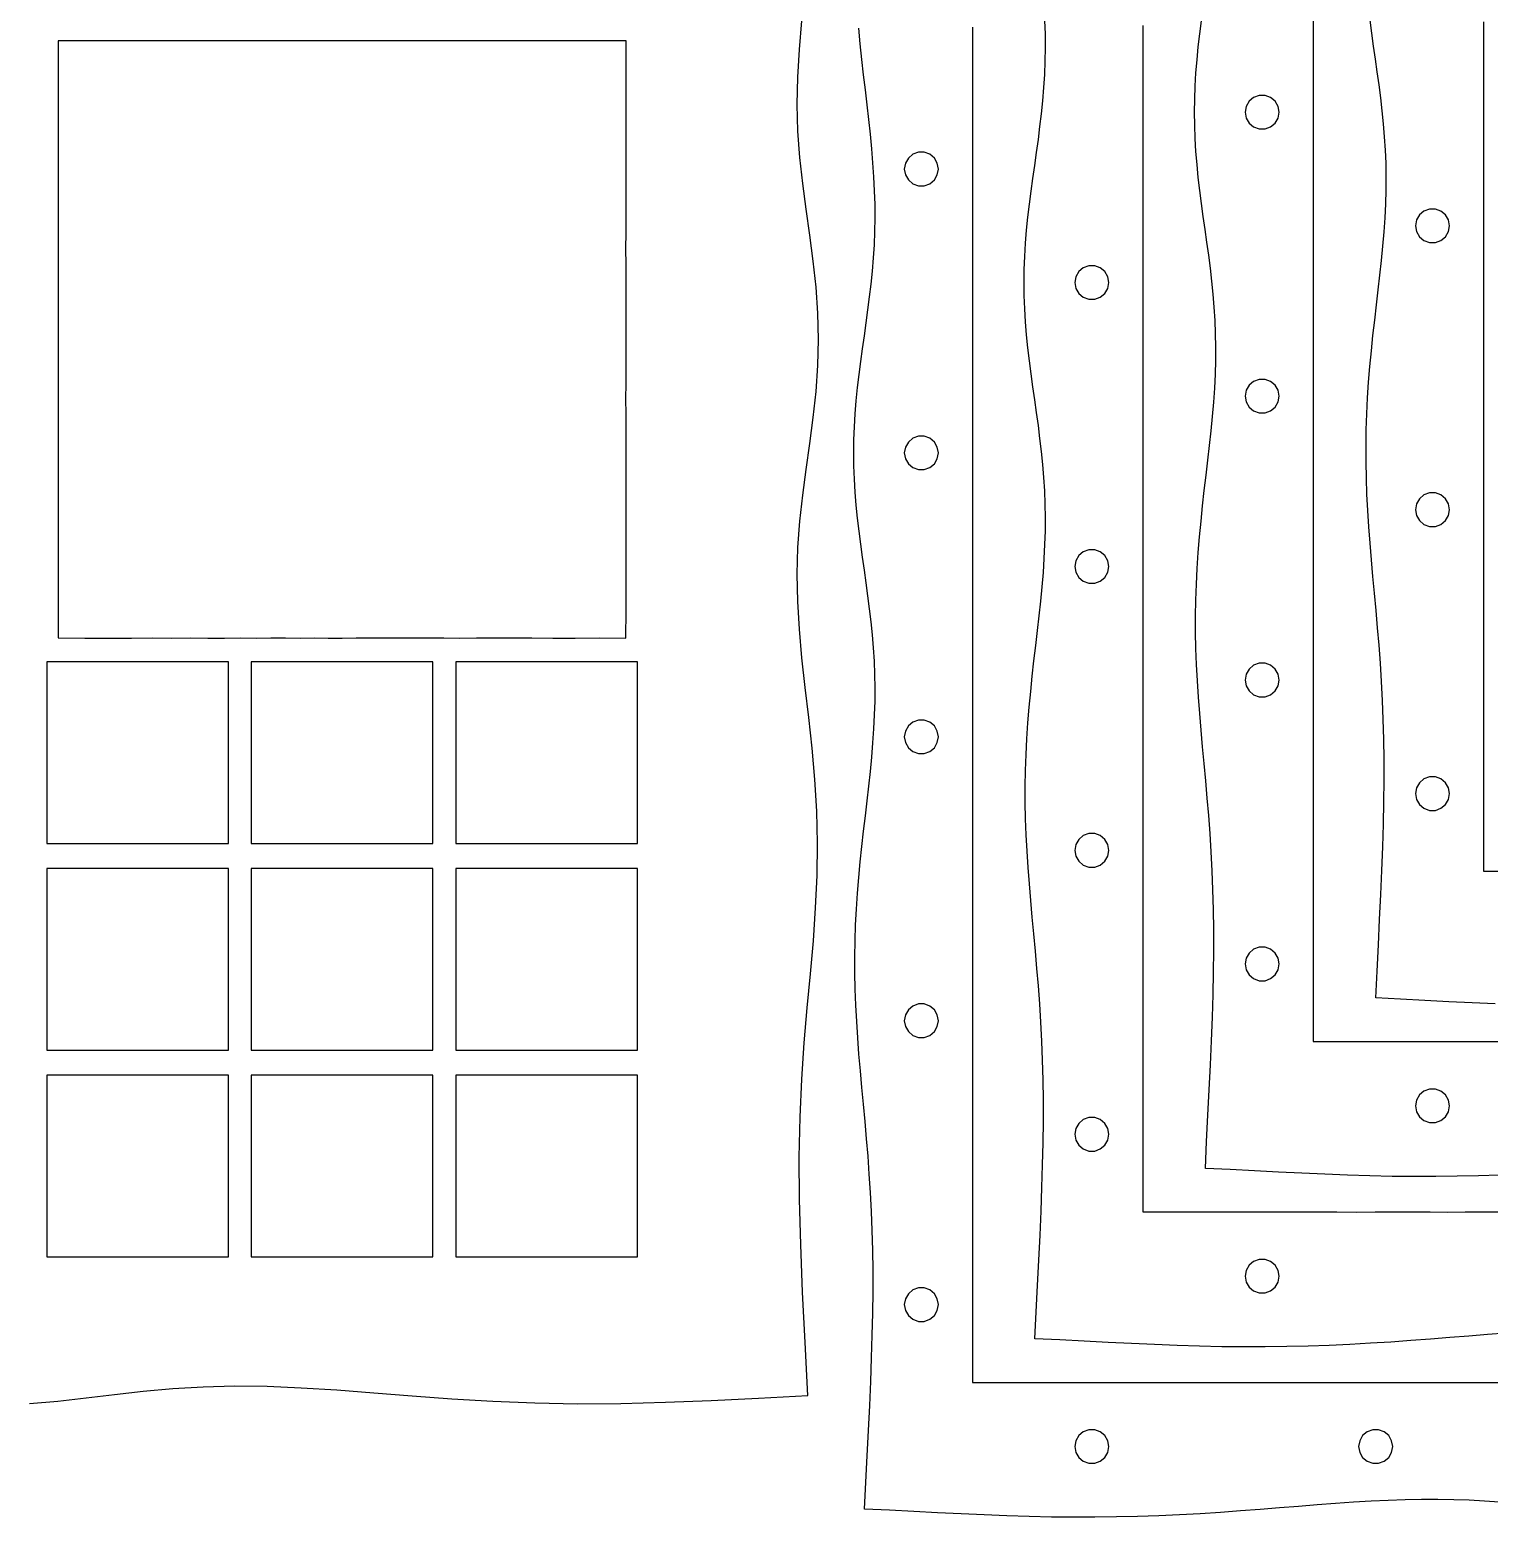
# Model space of a CAD drawing. Header units: metres. Extents: x 28 to 1492, y 12 to 1398.
# Drawn here: x 273 to 530, y 12.6 to 274.5 of the extents above; entities that cross this region are included whole.
import ezdxf

# ---------------------------------------------------------------- set-up
doc = ezdxf.new("R2010")
doc.units = ezdxf.units.M

msp = doc.modelspace()

# ---------------------------------------------------------------- linework, layer by layer
for points in [[(411.9, 220), (411.78, 224.6), (411.46, 229.2), (410.97, 233.79), (410.36, 238.35), (409.72, 242.9), (409.11, 247.46), (408.61, 252.03), (408.27, 256.66), (408.14, 261.36), (408.23, 266.15), (408.52, 271.07), (408.98, 276.12)], [(532.93, 44.97), (529.7, 44.73), (526.41, 44.47), (523.05, 44.2), (519.64, 43.93), (516.17, 43.66), (512.65, 43.41), (509.08, 43.18), (505.46, 42.98), (501.8, 42.82), (498.09, 42.69), (494.35, 42.6), (490.57, 42.55), (486.75, 42.55), (482.89, 42.59), (478.99, 42.68), (475.05, 42.8), (471.05, 42.95), (466.99, 43.13), (462.87, 43.33), (458.67, 43.55), (454.39, 43.78), (450.01, 44), (450.24, 48.74), (450.47, 53.35), (450.69, 57.84), (450.9, 62.22), (451.08, 66.47), (451.24, 70.6), (451.36, 74.62), (451.45, 78.52), (451.49, 82.3), (451.49, 85.98), (451.44, 89.56), (451.35, 93.04), (451.22, 96.42), (451.05, 99.73), (450.84, 102.96), (450.61, 106.12), (450.35, 109.22), (450.08, 112.27), (449.81, 115.28), (449.53, 118.24), (449.27, 121.18), (449.02, 124.09), (448.8, 126.98), (448.61, 129.86), (448.46, 132.72), (448.36, 135.57), (448.3, 138.41), (448.3, 141.24), (448.34, 144.06), (448.43, 146.88), (448.58, 149.67), (448.76, 152.46), (448.99, 155.22), (449.25, 157.97), (449.53, 160.69), (449.83, 163.39), (450.14, 166.06), (450.44, 168.7), (450.74, 171.31), (451.02, 173.88), (451.26, 176.42), (451.48, 178.93), (451.65, 181.4), (451.77, 183.85), (451.84, 186.26), (451.86, 188.64), (451.82, 191), (451.73, 193.34), (451.58, 195.66), (451.39, 197.97), (451.16, 200.26), (450.89, 202.54), (450.6, 204.82), (450.28, 207.1), (449.96, 209.37), (449.64, 211.65), (449.32, 213.93), (449.03, 216.21), (448.77, 218.5), (448.54, 220.8), (448.35, 223.09), (448.22, 225.4), (448.13, 227.7), (448.1, 230), (448.13, 232.3), (448.22, 234.6), (448.35, 236.91), (448.54, 239.2), (448.77, 241.5), (449.03, 243.79), (449.32, 246.07), (449.64, 248.35), (449.96, 250.63), (450.28, 252.9), (450.6, 255.18), (450.89, 257.46), (451.16, 259.74), (451.39, 262.03), (451.58, 264.34), (451.73, 266.66), (451.82, 269), (451.86, 271.36), (451.84, 273.74), (451.77, 276.15)], [(469, 275.3), (469.01, 273.14), (469, 271), (469, 268.87), (469.01, 266.76), (469.01, 264.65), (469, 262.56), (469, 260.47), (469, 258.4), (469, 256.33), (469, 254.28), (469, 252.23), (469, 250.19), (469, 248.15), (469, 246.12), (469, 244.09), (469, 242.07), (469, 240.05), (469, 238.04), (469, 236.02), (469, 234.01), (469, 232), (469, 230), (469, 228), (469, 225.99), (469, 223.98), (469, 221.96), (469, 219.95), (469, 217.93), (469, 215.91), (469, 213.88), (469, 211.85), (469, 209.81), (469, 207.77), (469, 205.72), (469, 203.67), (469, 201.6), (469.01, 199.53), (469, 197.44), (469, 195.35), (469, 193.24), (469.01, 191.13), (469, 189), (469, 186.86), (469, 184.7), (469, 182.53), (469, 180.35), (469, 178.15), (469, 175.93), (469, 173.69), (469, 171.43), (469, 169.16), (469, 166.86), (469, 164.54), (469, 162.2), (469, 159.83), (469, 157.44), (469, 155.02), (469, 152.58), (469, 150.11), (469, 147.61), (469, 145.07), (469, 142.51), (469, 139.91), (469, 137.27), (469, 134.6), (469, 131.89), (469, 129.14), (469, 126.34), (469, 123.51), (469, 120.62), (469, 117.69), (469, 114.71), (469, 111.68), (469, 108.6), (469, 105.45), (469, 102.25), (469, 98.99), (469, 95.66), (469, 92.26), (469, 88.8), (469, 85.26), (469, 81.64), (469.01, 77.94), (469, 74.15), (469, 70.27), (469.01, 66.31), (473.15, 66.31), (477.2, 66.31), (481.15, 66.31), (485.02, 66.31), (488.8, 66.31), (492.5, 66.31), (496.12, 66.31), (499.67, 66.31), (503.15, 66.31), (506.56, 66.3), (509.9, 66.31), (513.18, 66.31), (516.41, 66.31), (519.57, 66.31), (522.69, 66.3), (525.75, 66.31), (528.76, 66.31), (531.72, 66.31)], [(531.8, 72.82), (528.09, 72.69), (524.35, 72.6), (520.57, 72.55), (516.75, 72.55), (512.89, 72.59), (508.99, 72.68), (505.05, 72.8), (501.05, 72.95), (496.99, 73.13), (492.87, 73.33), (488.67, 73.55), (484.39, 73.78), (480.01, 74), (480.24, 78.74), (480.47, 83.35), (480.69, 87.84), (480.9, 92.22), (481.08, 96.47), (481.24, 100.6), (481.36, 104.62), (481.45, 108.52), (481.49, 112.3), (481.49, 115.98), (481.44, 119.56), (481.35, 123.04), (481.22, 126.42), (481.05, 129.73), (480.84, 132.96), (480.61, 136.12), (480.35, 139.22), (480.08, 142.27), (479.81, 145.28), (479.53, 148.24), (479.27, 151.18), (479.02, 154.09), (478.8, 156.98), (478.61, 159.86), (478.46, 162.72), (478.36, 165.57), (478.3, 168.41), (478.3, 171.24), (478.34, 174.06), (478.43, 176.88), (478.58, 179.67), (478.76, 182.46), (478.99, 185.22), (479.25, 187.97), (479.53, 190.69), (479.83, 193.39), (480.14, 196.06), (480.44, 198.7), (480.74, 201.31), (481.02, 203.88), (481.26, 206.42), (481.48, 208.93), (481.65, 211.4), (481.77, 213.85), (481.84, 216.26), (481.86, 218.64), (481.82, 221), (481.73, 223.34), (481.58, 225.66), (481.39, 227.97), (481.16, 230.26), (480.89, 232.54), (480.6, 234.82), (480.28, 237.1), (479.96, 239.37), (479.64, 241.65), (479.32, 243.93), (479.03, 246.21), (478.77, 248.5), (478.54, 250.8), (478.35, 253.09), (478.22, 255.4), (478.13, 257.7), (478.1, 260), (478.13, 262.3), (478.22, 264.6), (478.35, 266.91), (478.54, 269.2), (478.77, 271.5), (479.03, 273.79), (479.32, 276.07)], [(499, 276.12), (499, 274.09), (499, 272.07), (499, 270.05), (499, 268.04), (499, 266.02), (499, 264.01), (499, 262), (499, 260), (499, 258), (499, 255.99), (499, 253.98), (499, 251.96), (499, 249.95), (499, 247.93), (499, 245.91), (499, 243.88), (499, 241.85), (499, 239.81), (499, 237.77), (499, 235.72), (499, 233.67), (499, 231.6), (499.01, 229.53), (499, 227.44), (499, 225.35), (499, 223.24), (499.01, 221.13), (499, 219), (499, 216.86), (499, 214.7), (499, 212.53), (499, 210.35), (499, 208.15), (499, 205.93), (499, 203.69), (499, 201.43), (499, 199.16), (499, 196.86), (499, 194.54), (499, 192.2), (499, 189.83), (499, 187.44), (499, 185.02), (499, 182.58), (499, 180.11), (499, 177.61), (499, 175.07), (499, 172.51), (499, 169.91), (499, 167.27), (499, 164.6), (499, 161.89), (499, 159.14), (499, 156.34), (499, 153.51), (499, 150.62), (499, 147.69), (499, 144.71), (499, 141.68), (499, 138.6), (499, 135.45), (499, 132.25), (499, 128.99), (499, 125.66), (499, 122.26), (499, 118.8), (499, 115.26), (499, 111.64), (499.01, 107.94), (499, 104.15), (499, 100.27), (499.01, 96.31), (503.15, 96.31), (507.2, 96.31), (511.15, 96.31), (515.02, 96.31), (518.8, 96.31), (522.5, 96.31), (526.12, 96.31), (529.67, 96.31), (533.15, 96.31)], [(531.05, 102.95), (526.99, 103.13), (522.87, 103.33), (518.67, 103.55), (514.39, 103.78), (510.01, 104), (510.24, 108.74), (510.47, 113.35), (510.69, 117.84), (510.9, 122.22), (511.08, 126.47), (511.24, 130.6), (511.36, 134.62), (511.45, 138.52), (511.49, 142.3), (511.49, 145.98), (511.44, 149.56), (511.35, 153.04), (511.22, 156.42), (511.05, 159.73), (510.84, 162.96), (510.61, 166.12), (510.35, 169.22), (510.08, 172.27), (509.81, 175.28), (509.53, 178.24), (509.27, 181.18), (509.02, 184.09), (508.8, 186.98), (508.61, 189.86), (508.46, 192.72), (508.36, 195.57), (508.3, 198.41), (508.3, 201.24), (508.34, 204.06), (508.43, 206.88), (508.58, 209.67), (508.76, 212.46), (508.99, 215.22), (509.25, 217.97), (509.53, 220.69), (509.83, 223.39), (510.14, 226.06), (510.44, 228.7), (510.74, 231.31), (511.02, 233.88), (511.26, 236.42), (511.48, 238.93), (511.65, 241.4), (511.77, 243.85), (511.84, 246.26), (511.86, 248.64), (511.82, 251), (511.73, 253.34), (511.58, 255.66), (511.39, 257.97), (511.16, 260.26), (510.89, 262.54), (510.6, 264.82), (510.28, 267.1), (509.96, 269.37), (509.64, 271.65), (509.32, 273.93), (509.03, 276.21)], [(529, 275.91), (529, 273.88), (529, 271.85), (529, 269.81), (529, 267.77), (529, 265.72), (529, 263.67), (529, 261.6), (529.01, 259.53), (529, 257.44), (529, 255.35), (529, 253.24), (529.01, 251.13), (529, 249), (529, 246.86), (529, 244.7), (529, 242.53), (529, 240.35), (529, 238.15), (529, 235.93), (529, 233.69), (529, 231.43), (529, 229.16), (529, 226.86), (529, 224.54), (529, 222.2), (529, 219.83), (529, 217.44), (529, 215.02), (529, 212.58), (529, 210.11), (529, 207.61), (529, 205.07), (529, 202.51), (529, 199.91), (529, 197.27), (529, 194.6), (529, 191.89), (529, 189.14), (529, 186.34), (529, 183.51), (529, 180.62), (529, 177.69), (529, 174.71), (529, 171.68), (529, 168.6), (529, 165.45), (529, 162.25), (529, 158.99), (529, 155.66), (529, 152.26), (529, 148.8), (529, 145.26), (529, 141.64), (529.01, 137.94), (529, 134.15), (529, 130.27), (529.01, 126.31), (533.15, 126.31)], [(378, 220), (378, 222.58), (378, 225.18), (378, 227.8), (378, 230.46), (378, 233.17), (377.99, 235.95), (378, 238.82), (378, 241.78), (378, 244.87), (378, 248.11), (378, 251.52), (378, 255.14), (378, 259.01), (378, 263.16), (378, 267.67), (378, 272.6), (373.31, 272.59), (369.03, 272.59), (365.08, 272.59), (361.4, 272.6), (357.96, 272.59), (354.72, 272.59), (351.64, 272.6), (348.71, 272.59), (345.89, 272.59), (343.16, 272.59), (340.52, 272.6), (337.94, 272.6), (335.41, 272.59), (332.92, 272.59), (330.45, 272.6), (328, 272.6), (325.55, 272.6), (323.08, 272.59), (320.59, 272.59), (318.06, 272.59), (315.48, 272.59), (312.84, 272.59), (310.11, 272.59), (307.29, 272.59), (304.36, 272.6), (301.28, 272.6), (298.04, 272.59), (294.6, 272.59), (290.92, 272.59), (286.97, 272.59), (282.69, 272.59), (278.01, 272.59), (278, 267.67), (278, 263.16), (278, 259.01), (278, 255.14), (278, 251.52), (278, 248.11), (278, 244.87), (278, 241.78), (278, 238.82), (278, 235.95), (278, 233.17), (278, 230.46), (278, 227.8), (278, 225.18), (278, 222.58), (278, 220), (278, 217.42), (278, 214.82), (278, 212.2), (278, 209.54), (278, 206.83), (278, 204.05), (278, 201.18), (278, 198.22), (278.01, 195.13), (278, 191.89), (278.01, 188.48), (278, 184.86), (278, 180.99), (278, 176.84), (278.01, 172.33), (278, 167.41), (282.69, 167.4), (286.97, 167.4), (290.92, 167.4), (294.6, 167.41), (298.04, 167.4), (301.28, 167.41), (304.36, 167.4), (307.29, 167.4), (310.11, 167.41), (312.84, 167.4), (315.48, 167.41), (318.06, 167.41), (320.59, 167.4), (323.08, 167.41), (325.55, 167.4), (328, 167.4), (330.45, 167.41), (332.92, 167.41), (335.41, 167.41), (337.94, 167.41), (340.52, 167.41), (343.16, 167.41), (345.89, 167.41), (348.71, 167.4), (351.64, 167.41), (354.72, 167.41), (357.96, 167.41), (361.4, 167.41), (365.08, 167.4), (369.03, 167.4), (373.31, 167.41), (377.99, 167.4), (378, 172.33), (378, 176.84), (378, 180.99), (378, 184.86), (378, 188.48), (378, 191.89), (378, 195.13), (378, 198.22), (378, 201.18), (378, 204.05), (378, 206.83), (377.99, 209.54), (378, 212.2), (378, 214.82), (378, 217.42), (378, 220)], [(531.82, 15.22), (529.17, 15.4), (526.48, 15.54), (523.74, 15.63), (520.95, 15.68), (518.1, 15.67), (515.2, 15.62), (512.23, 15.51), (509.19, 15.37), (506.09, 15.19), (502.93, 14.97), (499.7, 14.73), (496.41, 14.47), (493.05, 14.2), (489.64, 13.93), (486.17, 13.66), (482.65, 13.41), (479.08, 13.18), (475.46, 12.98), (471.8, 12.82), (468.09, 12.69), (464.35, 12.6), (460.57, 12.55), (456.75, 12.55), (452.89, 12.59), (448.99, 12.68), (445.05, 12.8), (441.05, 12.95), (436.99, 13.13), (432.87, 13.33), (428.67, 13.55), (424.39, 13.78), (420.01, 14), (420.24, 18.74), (420.47, 23.35), (420.69, 27.84), (420.9, 32.22), (421.08, 36.47), (421.24, 40.6), (421.36, 44.62), (421.45, 48.52), (421.49, 52.3), (421.49, 55.98), (421.44, 59.56), (421.35, 63.04), (421.22, 66.42), (421.05, 69.73), (420.84, 72.96), (420.61, 76.12), (420.35, 79.22), (420.08, 82.27), (419.81, 85.28), (419.53, 88.24), (419.27, 91.18), (419.02, 94.09), (418.8, 96.98), (418.61, 99.86), (418.46, 102.72), (418.36, 105.57), (418.3, 108.41), (418.3, 111.24), (418.34, 114.06), (418.43, 116.88), (418.58, 119.67), (418.76, 122.46), (418.99, 125.22), (419.25, 127.97), (419.53, 130.69), (419.83, 133.39), (420.14, 136.06), (420.44, 138.7), (420.74, 141.31), (421.02, 143.88), (421.26, 146.42), (421.48, 148.93), (421.65, 151.4), (421.77, 153.85), (421.84, 156.26), (421.86, 158.64), (421.82, 161), (421.73, 163.34), (421.58, 165.66), (421.39, 167.97), (421.16, 170.26), (420.89, 172.54), (420.6, 174.82), (420.28, 177.1), (419.96, 179.37), (419.64, 181.65), (419.32, 183.93), (419.03, 186.21), (418.77, 188.5), (418.54, 190.8), (418.35, 193.09), (418.22, 195.4), (418.13, 197.7), (418.1, 200), (418.13, 202.3), (418.22, 204.6), (418.35, 206.91), (418.54, 209.2), (418.77, 211.5), (419.03, 213.79), (419.32, 216.07), (419.64, 218.35), (419.96, 220.63), (420.28, 222.9), (420.6, 225.18), (420.89, 227.46), (421.16, 229.74), (421.39, 232.03), (421.58, 234.34), (421.73, 236.66), (421.82, 239), (421.86, 241.36), (421.84, 243.74), (421.77, 246.15), (421.65, 248.6), (421.48, 251.07), (421.26, 253.58), (421.02, 256.12), (420.74, 258.69), (420.44, 261.3), (420.14, 263.94), (419.83, 266.61), (419.53, 269.31), (419.25, 272.03), (418.99, 274.78)], [(439, 274.98), (439, 272.56), (439.01, 270.17), (439, 267.8), (439, 265.46), (439, 263.14), (439, 260.84), (439, 258.57), (439.01, 256.31), (439, 254.07), (439.01, 251.85), (439, 249.65), (439, 247.47), (439, 245.3), (439.01, 243.14), (439, 241), (439, 238.87), (439.01, 236.76), (439.01, 234.65), (439, 232.56), (439, 230.47), (439, 228.4), (439, 226.33), (439, 224.28), (439, 222.23), (439, 220.19), (439, 218.15), (439, 216.12), (439, 214.09), (439, 212.07), (439, 210.05), (439, 208.04), (439, 206.02), (439, 204.01), (439, 202), (439, 200), (439, 198), (439, 195.99), (439, 193.98), (439, 191.96), (439, 189.95), (439, 187.93), (439, 185.91), (439, 183.88), (439, 181.85), (439, 179.81), (439, 177.77), (439, 175.72), (439, 173.67), (439, 171.6), (439.01, 169.53), (439, 167.44), (439, 165.35), (439, 163.24), (439.01, 161.13), (439, 159), (439, 156.86), (439, 154.7), (439, 152.53), (439, 150.35), (439, 148.15), (439, 145.93), (439, 143.69), (439, 141.43), (439, 139.16), (439, 136.86), (439, 134.54), (439, 132.2), (439, 129.83), (439, 127.44), (439, 125.02), (439, 122.58), (439, 120.11), (439, 117.61), (439, 115.07), (439, 112.51), (439, 109.91), (439, 107.27), (439, 104.6), (439, 101.89), (439, 99.14), (439, 96.34), (439, 93.51), (439, 90.62), (439, 87.69), (439, 84.71), (439, 81.68), (439, 78.6), (439, 75.45), (439, 72.25), (439, 68.99), (439, 65.66), (439, 62.26), (439, 58.8), (439, 55.26), (439, 51.64), (439.01, 47.94), (439, 44.15), (439, 40.27), (439.01, 36.31), (443.15, 36.31), (447.2, 36.31), (451.15, 36.31), (455.02, 36.31), (458.8, 36.31), (462.5, 36.31), (466.12, 36.31), (469.67, 36.31), (473.15, 36.31), (476.56, 36.3), (479.9, 36.31), (483.18, 36.31), (486.41, 36.31), (489.57, 36.31), (492.69, 36.3), (495.75, 36.31), (498.76, 36.31), (501.72, 36.31), (504.64, 36.31), (507.51, 36.31), (510.34, 36.31), (513.13, 36.31), (515.89, 36.31), (518.6, 36.3), (521.28, 36.3), (523.93, 36.31), (526.54, 36.31), (529.13, 36.31), (531.68, 36.31)], [(493, 260), (492.81, 261.02), (492.29, 261.92), (491.5, 262.59), (490.52, 262.95), (489.48, 262.95), (488.51, 262.59), (487.71, 261.92), (487.19, 261.02), (487, 260), (487.19, 258.98), (487.71, 258.08), (488.5, 257.41), (489.48, 257.05), (490.52, 257.05), (491.5, 257.41), (492.29, 258.08), (492.81, 258.98), (493, 260)], [(433, 250), (432.81, 251.02), (432.29, 251.92), (431.5, 252.59), (430.52, 252.95), (429.48, 252.95), (428.51, 252.59), (427.71, 251.92), (427.19, 251.02), (427, 250), (427.19, 248.98), (427.71, 248.08), (428.5, 247.41), (429.48, 247.05), (430.52, 247.05), (431.5, 247.41), (432.29, 248.08), (432.81, 248.98), (433, 250)], [(523, 240), (522.81, 241.02), (522.29, 241.92), (521.5, 242.59), (520.52, 242.95), (519.48, 242.95), (518.51, 242.59), (517.71, 241.92), (517.19, 241.02), (517, 240), (517.19, 238.98), (517.71, 238.08), (518.5, 237.41), (519.48, 237.05), (520.52, 237.05), (521.5, 237.41), (522.29, 238.08), (522.81, 238.98), (523, 240)], [(463, 230), (462.81, 231.02), (462.29, 231.92), (461.5, 232.59), (460.52, 232.95), (459.48, 232.95), (458.51, 232.59), (457.71, 231.92), (457.19, 231.02), (457, 230), (457.19, 228.98), (457.71, 228.08), (458.5, 227.41), (459.48, 227.05), (460.52, 227.05), (461.5, 227.41), (462.29, 228.08), (462.81, 228.98), (463, 230)], [(272.98, 32.57), (277.94, 33.02), (282.91, 33.58), (287.92, 34.18), (292.99, 34.75), (298.18, 35.22), (303.52, 35.54), (309.05, 35.68), (314.8, 35.62), (320.81, 35.37), (327.07, 34.97), (333.59, 34.47), (340.36, 33.93), (347.35, 33.41), (354.54, 32.98), (361.91, 32.69), (369.43, 32.55), (377.11, 32.59), (384.95, 32.8), (393.01, 33.13), (401.33, 33.55), (409.99, 34), (409.53, 43.35), (409.1, 52.22), (408.76, 60.6), (408.55, 68.52), (408.51, 75.98), (408.65, 83.04), (408.95, 89.73), (409.39, 96.12), (409.92, 102.27), (410.47, 108.24), (410.98, 114.09), (411.39, 119.86), (411.64, 125.57), (411.7, 131.24), (411.57, 136.88), (411.24, 142.46), (410.75, 147.97), (410.17, 153.39), (409.56, 158.7), (408.98, 163.88), (408.52, 168.93), (408.23, 173.85), (408.14, 178.64), (408.27, 183.34), (408.61, 187.97), (409.11, 192.54), (409.72, 197.1), (410.36, 201.65), (410.97, 206.21), (411.46, 210.8), (411.78, 215.4), (411.9, 220)], [(493, 210), (492.81, 211.02), (492.29, 211.92), (491.5, 212.59), (490.52, 212.95), (489.48, 212.95), (488.51, 212.59), (487.71, 211.92), (487.19, 211.02), (487, 210), (487.19, 208.98), (487.71, 208.08), (488.5, 207.41), (489.48, 207.05), (490.52, 207.05), (491.5, 207.41), (492.29, 208.08), (492.81, 208.98), (493, 210)], [(433, 200), (432.81, 201.02), (432.29, 201.92), (431.5, 202.59), (430.52, 202.95), (429.48, 202.95), (428.51, 202.59), (427.71, 201.92), (427.19, 201.02), (427, 200), (427.19, 198.98), (427.71, 198.08), (428.5, 197.41), (429.48, 197.05), (430.52, 197.05), (431.5, 197.41), (432.29, 198.08), (432.81, 198.98), (433, 200)], [(523, 190), (522.81, 191.02), (522.29, 191.92), (521.5, 192.59), (520.52, 192.95), (519.48, 192.95), (518.51, 192.59), (517.71, 191.92), (517.19, 191.02), (517, 190), (517.19, 188.98), (517.71, 188.08), (518.5, 187.41), (519.48, 187.05), (520.52, 187.05), (521.5, 187.41), (522.29, 188.08), (522.81, 188.98), (523, 190)], [(463, 180), (462.81, 181.02), (462.29, 181.92), (461.5, 182.59), (460.52, 182.95), (459.48, 182.95), (458.51, 182.59), (457.71, 181.92), (457.19, 181.02), (457, 180), (457.19, 178.98), (457.71, 178.08), (458.5, 177.41), (459.48, 177.05), (460.52, 177.05), (461.5, 177.41), (462.29, 178.08), (462.81, 178.98), (463, 180)], [(308, 147.2), (308, 147.98), (308, 148.77), (308, 149.57), (308, 150.38), (308, 151.2), (307.99, 152.05), (308, 152.92), (308, 153.82), (308, 154.76), (308, 155.75), (308, 156.79), (308, 157.89), (308, 159.06), (308, 160.33), (308, 161.7), (308, 163.2), (306.5, 163.19), (305.13, 163.19), (303.86, 163.2), (302.69, 163.2), (301.59, 163.2), (300.55, 163.2), (299.56, 163.2), (298.62, 163.2), (297.72, 163.2), (296.85, 163.2), (296, 163.2), (295.18, 163.2), (294.37, 163.2), (293.57, 163.19), (292.78, 163.2), (292, 163.2), (291.22, 163.2), (290.43, 163.2), (289.63, 163.2), (288.82, 163.2), (288, 163.2), (287.15, 163.2), (286.28, 163.2), (285.38, 163.2), (284.44, 163.2), (283.45, 163.2), (282.41, 163.19), (281.31, 163.2), (280.14, 163.2), (278.87, 163.2), (277.5, 163.2), (276.01, 163.2), (276, 161.7), (276, 160.33), (276, 159.06), (276, 157.89), (276, 156.79), (276, 155.75), (276, 154.76), (276, 153.82), (276, 152.92), (276, 152.05), (276, 151.2), (276, 150.38), (276, 149.57), (276, 148.77), (276, 147.98), (276, 147.2), (276, 146.42), (276, 145.63), (276, 144.83), (276, 144.02), (276, 143.2), (276, 142.35), (276, 141.48), (276, 140.58), (276.01, 139.64), (276, 138.65), (276.01, 137.61), (276, 136.51), (276, 135.34), (276, 134.07), (276.01, 132.7), (276, 131.21), (277.5, 131.2), (278.87, 131.2), (280.14, 131.2), (281.31, 131.2), (282.41, 131.2), (283.45, 131.2), (284.44, 131.2), (285.38, 131.2), (286.28, 131.2), (287.15, 131.2), (288, 131.2), (288.82, 131.2), (289.63, 131.2), (290.43, 131.2), (291.22, 131.2), (292, 131.2), (292.78, 131.2), (293.57, 131.2), (294.37, 131.21), (295.18, 131.2), (296, 131.2), (296.85, 131.2), (297.72, 131.2), (298.62, 131.2), (299.56, 131.2), (300.55, 131.2), (301.59, 131.2), (302.69, 131.2), (303.86, 131.2), (305.13, 131.2), (306.5, 131.21), (307.99, 131.2), (308, 132.7), (308, 134.07), (308, 135.34), (308, 136.51), (308, 137.61), (308, 138.65), (308, 139.64), (308, 140.58), (308, 141.48), (308, 142.35), (308, 143.2), (307.99, 144.02), (308, 144.83), (308, 145.63), (308, 146.42), (308, 147.2)], [(344, 147.2), (344, 147.98), (344, 148.77), (344, 149.57), (344, 150.38), (344, 151.2), (343.99, 152.05), (344, 152.92), (344, 153.82), (344, 154.76), (344, 155.75), (344, 156.79), (344, 157.89), (344, 159.06), (344, 160.33), (344, 161.7), (344, 163.2), (342.5, 163.19), (341.13, 163.19), (339.86, 163.2), (338.69, 163.2), (337.59, 163.2), (336.55, 163.2), (335.56, 163.2), (334.62, 163.2), (333.72, 163.2), (332.85, 163.2), (332, 163.2), (331.18, 163.2), (330.37, 163.2), (329.57, 163.19), (328.78, 163.2), (328, 163.2), (327.22, 163.2), (326.43, 163.2), (325.63, 163.2), (324.82, 163.2), (324, 163.2), (323.15, 163.2), (322.28, 163.2), (321.38, 163.2), (320.44, 163.2), (319.45, 163.2), (318.41, 163.19), (317.31, 163.2), (316.14, 163.2), (314.87, 163.2), (313.5, 163.2), (312.01, 163.2), (312, 161.7), (312, 160.33), (312, 159.06), (312, 157.89), (312, 156.79), (312, 155.75), (312, 154.76), (312, 153.82), (312, 152.92), (312, 152.05), (312, 151.2), (312, 150.38), (312, 149.57), (312, 148.77), (312, 147.98), (312, 147.2), (312, 146.42), (312, 145.63), (312, 144.83), (312, 144.02), (312, 143.2), (312, 142.35), (312, 141.48), (312, 140.58), (312.01, 139.64), (312, 138.65), (312.01, 137.61), (312, 136.51), (312, 135.34), (312, 134.07), (312.01, 132.7), (312, 131.21), (313.5, 131.2), (314.87, 131.2), (316.14, 131.2), (317.31, 131.2), (318.41, 131.2), (319.45, 131.2), (320.44, 131.2), (321.38, 131.2), (322.28, 131.2), (323.15, 131.2), (324, 131.2), (324.82, 131.2), (325.63, 131.2), (326.43, 131.2), (327.22, 131.2), (328, 131.2), (328.78, 131.2), (329.57, 131.2), (330.37, 131.21), (331.18, 131.2), (332, 131.2), (332.85, 131.2), (333.72, 131.2), (334.62, 131.2), (335.56, 131.2), (336.55, 131.2), (337.59, 131.2), (338.69, 131.2), (339.86, 131.2), (341.13, 131.2), (342.5, 131.21), (343.99, 131.2), (344, 132.7), (344, 134.07), (344, 135.34), (344, 136.51), (344, 137.61), (344, 138.65), (344, 139.64), (344, 140.58), (344, 141.48), (344, 142.35), (344, 143.2), (343.99, 144.02), (344, 144.83), (344, 145.63), (344, 146.42), (344, 147.2)], [(380, 147.2), (380, 147.98), (380, 148.77), (380, 149.57), (380, 150.38), (380, 151.2), (379.99, 152.05), (380, 152.92), (380, 153.82), (380, 154.76), (380, 155.75), (380, 156.79), (380, 157.89), (380, 159.06), (380, 160.33), (380, 161.7), (380, 163.2), (378.5, 163.19), (377.13, 163.19), (375.86, 163.2), (374.69, 163.2), (373.59, 163.2), (372.55, 163.2), (371.56, 163.2), (370.62, 163.2), (369.72, 163.2), (368.85, 163.2), (368, 163.2), (367.18, 163.2), (366.37, 163.2), (365.57, 163.19), (364.78, 163.2), (364, 163.2), (363.22, 163.2), (362.43, 163.2), (361.63, 163.2), (360.82, 163.2), (360, 163.2), (359.15, 163.2), (358.28, 163.2), (357.38, 163.2), (356.44, 163.2), (355.45, 163.2), (354.41, 163.19), (353.31, 163.2), (352.14, 163.2), (350.87, 163.2), (349.5, 163.2), (348.01, 163.2), (348, 161.7), (348, 160.33), (348, 159.06), (348, 157.89), (348, 156.79), (348, 155.75), (348, 154.76), (348, 153.82), (348, 152.92), (348, 152.05), (348, 151.2), (348, 150.38), (348, 149.57), (348, 148.77), (348, 147.98), (348, 147.2), (348, 146.42), (348, 145.63), (348, 144.83), (348, 144.02), (348, 143.2), (348, 142.35), (348, 141.48), (348, 140.58), (348.01, 139.64), (348, 138.65), (348.01, 137.61), (348, 136.51), (348, 135.34), (348, 134.07), (348.01, 132.7), (348, 131.21), (349.5, 131.2), (350.87, 131.2), (352.14, 131.2), (353.31, 131.2), (354.41, 131.2), (355.45, 131.2), (356.44, 131.2), (357.38, 131.2), (358.28, 131.2), (359.15, 131.2), (360, 131.2), (360.82, 131.2), (361.63, 131.2), (362.43, 131.2), (363.22, 131.2), (364, 131.2), (364.78, 131.2), (365.57, 131.2), (366.37, 131.21), (367.18, 131.2), (368, 131.2), (368.85, 131.2), (369.72, 131.2), (370.62, 131.2), (371.56, 131.2), (372.55, 131.2), (373.59, 131.2), (374.69, 131.2), (375.86, 131.2), (377.13, 131.2), (378.5, 131.21), (379.99, 131.2), (380, 132.7), (380, 134.07), (380, 135.34), (380, 136.51), (380, 137.61), (380, 138.65), (380, 139.64), (380, 140.58), (380, 141.48), (380, 142.35), (380, 143.2), (379.99, 144.02), (380, 144.83), (380, 145.63), (380, 146.42), (380, 147.2)], [(493, 160), (492.81, 161.02), (492.29, 161.92), (491.5, 162.59), (490.52, 162.95), (489.48, 162.95), (488.51, 162.59), (487.71, 161.92), (487.19, 161.02), (487, 160), (487.19, 158.98), (487.71, 158.08), (488.5, 157.41), (489.48, 157.05), (490.52, 157.05), (491.5, 157.41), (492.29, 158.08), (492.81, 158.98), (493, 160)], [(433, 150), (432.81, 151.02), (432.29, 151.92), (431.5, 152.59), (430.52, 152.95), (429.48, 152.95), (428.51, 152.59), (427.71, 151.92), (427.19, 151.02), (427, 150), (427.19, 148.98), (427.71, 148.08), (428.5, 147.41), (429.48, 147.05), (430.52, 147.05), (431.5, 147.41), (432.29, 148.08), (432.81, 148.98), (433, 150)], [(523, 140), (522.81, 141.02), (522.29, 141.92), (521.5, 142.59), (520.52, 142.95), (519.48, 142.95), (518.51, 142.59), (517.71, 141.92), (517.19, 141.02), (517, 140), (517.19, 138.98), (517.71, 138.08), (518.5, 137.41), (519.48, 137.05), (520.52, 137.05), (521.5, 137.41), (522.29, 138.08), (522.81, 138.98), (523, 140)], [(463, 130), (462.81, 131.02), (462.29, 131.92), (461.5, 132.59), (460.52, 132.95), (459.48, 132.95), (458.51, 132.59), (457.71, 131.92), (457.19, 131.02), (457, 130), (457.19, 128.98), (457.71, 128.08), (458.5, 127.41), (459.48, 127.05), (460.52, 127.05), (461.5, 127.41), (462.29, 128.08), (462.81, 128.98), (463, 130)], [(308, 110.8), (308, 111.58), (308, 112.37), (308, 113.17), (308, 113.98), (308, 114.8), (307.99, 115.65), (308, 116.52), (308, 117.42), (308, 118.36), (308, 119.35), (308, 120.39), (308, 121.49), (308, 122.66), (308, 123.93), (308, 125.3), (308, 126.8), (306.5, 126.79), (305.13, 126.79), (303.86, 126.8), (302.69, 126.8), (301.59, 126.8), (300.55, 126.8), (299.56, 126.8), (298.62, 126.8), (297.72, 126.8), (296.85, 126.8), (296, 126.8), (295.18, 126.8), (294.37, 126.8), (293.57, 126.79), (292.78, 126.8), (292, 126.8), (291.22, 126.8), (290.43, 126.8), (289.63, 126.8), (288.82, 126.8), (288, 126.8), (287.15, 126.8), (286.28, 126.8), (285.38, 126.8), (284.44, 126.8), (283.45, 126.8), (282.41, 126.79), (281.31, 126.8), (280.14, 126.8), (278.87, 126.8), (277.5, 126.8), (276.01, 126.8), (276, 125.3), (276, 123.93), (276, 122.66), (276, 121.49), (276, 120.39), (276, 119.35), (276, 118.36), (276, 117.42), (276, 116.52), (276, 115.65), (276, 114.8), (276, 113.98), (276, 113.17), (276, 112.37), (276, 111.58), (276, 110.8), (276, 110.02), (276, 109.23), (276, 108.43), (276, 107.62), (276, 106.8), (276, 105.95), (276, 105.08), (276, 104.18), (276.01, 103.24), (276, 102.25), (276.01, 101.21), (276, 100.11), (276, 98.94), (276, 97.67), (276.01, 96.3), (276, 94.81), (277.5, 94.8), (278.87, 94.8), (280.14, 94.8), (281.31, 94.8), (282.41, 94.8), (283.45, 94.8), (284.44, 94.8), (285.38, 94.8), (286.28, 94.8), (287.15, 94.8), (288, 94.8), (288.82, 94.8), (289.63, 94.8), (290.43, 94.8), (291.22, 94.8), (292, 94.8), (292.78, 94.8), (293.57, 94.8), (294.37, 94.81), (295.18, 94.8), (296, 94.8), (296.85, 94.8), (297.72, 94.8), (298.62, 94.8), (299.56, 94.8), (300.55, 94.8), (301.59, 94.8), (302.69, 94.8), (303.86, 94.8), (305.13, 94.8), (306.5, 94.81), (307.99, 94.8), (308, 96.3), (308, 97.67), (308, 98.94), (308, 100.11), (308, 101.21), (308, 102.25), (308, 103.24), (308, 104.18), (308, 105.08), (308, 105.95), (308, 106.8), (307.99, 107.62), (308, 108.43), (308, 109.23), (308, 110.02), (308, 110.8)], [(344, 110.8), (344, 111.58), (344, 112.37), (344, 113.17), (344, 113.98), (344, 114.8), (343.99, 115.65), (344, 116.52), (344, 117.42), (344, 118.36), (344, 119.35), (344, 120.39), (344, 121.49), (344, 122.66), (344, 123.93), (344, 125.3), (344, 126.8), (342.5, 126.79), (341.13, 126.79), (339.86, 126.8), (338.69, 126.8), (337.59, 126.8), (336.55, 126.8), (335.56, 126.8), (334.62, 126.8), (333.72, 126.8), (332.85, 126.8), (332, 126.8), (331.18, 126.8), (330.37, 126.8), (329.57, 126.79), (328.78, 126.8), (328, 126.8), (327.22, 126.8), (326.43, 126.8), (325.63, 126.8), (324.82, 126.8), (324, 126.8), (323.15, 126.8), (322.28, 126.8), (321.38, 126.8), (320.44, 126.8), (319.45, 126.8), (318.41, 126.79), (317.31, 126.8), (316.14, 126.8), (314.87, 126.8), (313.5, 126.8), (312.01, 126.8), (312, 125.3), (312, 123.93), (312, 122.66), (312, 121.49), (312, 120.39), (312, 119.35), (312, 118.36), (312, 117.42), (312, 116.52), (312, 115.65), (312, 114.8), (312, 113.98), (312, 113.17), (312, 112.37), (312, 111.58), (312, 110.8), (312, 110.02), (312, 109.23), (312, 108.43), (312, 107.62), (312, 106.8), (312, 105.95), (312, 105.08), (312, 104.18), (312.01, 103.24), (312, 102.25), (312.01, 101.21), (312, 100.11), (312, 98.94), (312, 97.67), (312.01, 96.3), (312, 94.81), (313.5, 94.8), (314.87, 94.8), (316.14, 94.8), (317.31, 94.8), (318.41, 94.8), (319.45, 94.8), (320.44, 94.8), (321.38, 94.8), (322.28, 94.8), (323.15, 94.8), (324, 94.8), (324.82, 94.8), (325.63, 94.8), (326.43, 94.8), (327.22, 94.8), (328, 94.8), (328.78, 94.8), (329.57, 94.8), (330.37, 94.81), (331.18, 94.8), (332, 94.8), (332.85, 94.8), (333.72, 94.8), (334.62, 94.8), (335.56, 94.8), (336.55, 94.8), (337.59, 94.8), (338.69, 94.8), (339.86, 94.8), (341.13, 94.8), (342.5, 94.81), (343.99, 94.8), (344, 96.3), (344, 97.67), (344, 98.94), (344, 100.11), (344, 101.21), (344, 102.25), (344, 103.24), (344, 104.18), (344, 105.08), (344, 105.95), (344, 106.8), (343.99, 107.62), (344, 108.43), (344, 109.23), (344, 110.02), (344, 110.8)], [(380, 110.8), (380, 111.58), (380, 112.37), (380, 113.17), (380, 113.98), (380, 114.8), (379.99, 115.65), (380, 116.52), (380, 117.42), (380, 118.36), (380, 119.35), (380, 120.39), (380, 121.49), (380, 122.66), (380, 123.93), (380, 125.3), (380, 126.8), (378.5, 126.79), (377.13, 126.79), (375.86, 126.8), (374.69, 126.8), (373.59, 126.8), (372.55, 126.8), (371.56, 126.8), (370.62, 126.8), (369.72, 126.8), (368.85, 126.8), (368, 126.8), (367.18, 126.8), (366.37, 126.8), (365.57, 126.79), (364.78, 126.8), (364, 126.8), (363.22, 126.8), (362.43, 126.8), (361.63, 126.8), (360.82, 126.8), (360, 126.8), (359.15, 126.8), (358.28, 126.8), (357.38, 126.8), (356.44, 126.8), (355.45, 126.8), (354.41, 126.79), (353.31, 126.8), (352.14, 126.8), (350.87, 126.8), (349.5, 126.8), (348.01, 126.8), (348, 125.3), (348, 123.93), (348, 122.66), (348, 121.49), (348, 120.39), (348, 119.35), (348, 118.36), (348, 117.42), (348, 116.52), (348, 115.65), (348, 114.8), (348, 113.98), (348, 113.17), (348, 112.37), (348, 111.58), (348, 110.8), (348, 110.02), (348, 109.23), (348, 108.43), (348, 107.62), (348, 106.8), (348, 105.95), (348, 105.08), (348, 104.18), (348.01, 103.24), (348, 102.25), (348.01, 101.21), (348, 100.11), (348, 98.94), (348, 97.67), (348.01, 96.3), (348, 94.81), (349.5, 94.8), (350.87, 94.8), (352.14, 94.8), (353.31, 94.8), (354.41, 94.8), (355.45, 94.8), (356.44, 94.8), (357.38, 94.8), (358.28, 94.8), (359.15, 94.8), (360, 94.8), (360.82, 94.8), (361.63, 94.8), (362.43, 94.8), (363.22, 94.8), (364, 94.8), (364.78, 94.8), (365.57, 94.8), (366.37, 94.81), (367.18, 94.8), (368, 94.8), (368.85, 94.8), (369.72, 94.8), (370.62, 94.8), (371.56, 94.8), (372.55, 94.8), (373.59, 94.8), (374.69, 94.8), (375.86, 94.8), (377.13, 94.8), (378.5, 94.81), (379.99, 94.8), (380, 96.3), (380, 97.67), (380, 98.94), (380, 100.11), (380, 101.21), (380, 102.25), (380, 103.24), (380, 104.18), (380, 105.08), (380, 105.95), (380, 106.8), (379.99, 107.62), (380, 108.43), (380, 109.23), (380, 110.02), (380, 110.8)], [(493, 110), (492.81, 111.02), (492.29, 111.92), (491.5, 112.59), (490.52, 112.95), (489.48, 112.95), (488.51, 112.59), (487.71, 111.92), (487.19, 111.02), (487, 110), (487.19, 108.98), (487.71, 108.08), (488.5, 107.41), (489.48, 107.05), (490.52, 107.05), (491.5, 107.41), (492.29, 108.08), (492.81, 108.98), (493, 110)], [(433, 100), (432.81, 101.02), (432.29, 101.92), (431.5, 102.59), (430.52, 102.95), (429.48, 102.95), (428.51, 102.59), (427.71, 101.92), (427.19, 101.02), (427, 100), (427.19, 98.98), (427.71, 98.08), (428.5, 97.41), (429.48, 97.05), (430.52, 97.05), (431.5, 97.41), (432.29, 98.08), (432.81, 98.98), (433, 100)], [(308, 74.4), (308, 75.18), (308, 75.97), (308, 76.77), (308, 77.58), (308, 78.4), (307.99, 79.25), (308, 80.12), (308, 81.02), (308, 81.96), (308, 82.95), (308, 83.99), (308, 85.09), (308, 86.26), (308, 87.53), (308, 88.9), (308, 90.4), (306.5, 90.39), (305.13, 90.39), (303.86, 90.4), (302.69, 90.4), (301.59, 90.4), (300.55, 90.4), (299.56, 90.4), (298.62, 90.4), (297.72, 90.4), (296.85, 90.4), (296, 90.4), (295.18, 90.4), (294.37, 90.4), (293.57, 90.39), (292.78, 90.4), (292, 90.4), (291.22, 90.4), (290.43, 90.4), (289.63, 90.4), (288.82, 90.4), (288, 90.4), (287.15, 90.4), (286.28, 90.4), (285.38, 90.4), (284.44, 90.4), (283.45, 90.4), (282.41, 90.39), (281.31, 90.4), (280.14, 90.4), (278.87, 90.4), (277.5, 90.4), (276.01, 90.4), (276, 88.9), (276, 87.53), (276, 86.26), (276, 85.09), (276, 83.99), (276, 82.95), (276, 81.96), (276, 81.02), (276, 80.12), (276, 79.25), (276, 78.4), (276, 77.58), (276, 76.77), (276, 75.97), (276, 75.18), (276, 74.4), (276, 73.62), (276, 72.83), (276, 72.03), (276, 71.22), (276, 70.4), (276, 69.55), (276, 68.68), (276, 67.78), (276.01, 66.84), (276, 65.85), (276.01, 64.81), (276, 63.71), (276, 62.54), (276, 61.27), (276.01, 59.9), (276, 58.41), (277.5, 58.4), (278.87, 58.4), (280.14, 58.4), (281.31, 58.4), (282.41, 58.4), (283.45, 58.4), (284.44, 58.4), (285.38, 58.4), (286.28, 58.4), (287.15, 58.4), (288, 58.4), (288.82, 58.4), (289.63, 58.4), (290.43, 58.4), (291.22, 58.4), (292, 58.4), (292.78, 58.4), (293.57, 58.4), (294.37, 58.41), (295.18, 58.4), (296, 58.4), (296.85, 58.4), (297.72, 58.4), (298.62, 58.4), (299.56, 58.4), (300.55, 58.4), (301.59, 58.4), (302.69, 58.4), (303.86, 58.4), (305.13, 58.4), (306.5, 58.41), (307.99, 58.4), (308, 59.9), (308, 61.27), (308, 62.54), (308, 63.71), (308, 64.81), (308, 65.85), (308, 66.84), (308, 67.78), (308, 68.68), (308, 69.55), (308, 70.4), (307.99, 71.22), (308, 72.03), (308, 72.83), (308, 73.62), (308, 74.4)], [(344, 74.4), (344, 75.18), (344, 75.97), (344, 76.77), (344, 77.58), (344, 78.4), (343.99, 79.25), (344, 80.12), (344, 81.02), (344, 81.96), (344, 82.95), (344, 83.99), (344, 85.09), (344, 86.26), (344, 87.53), (344, 88.9), (344, 90.4), (342.5, 90.39), (341.13, 90.39), (339.86, 90.4), (338.69, 90.4), (337.59, 90.4), (336.55, 90.4), (335.56, 90.4), (334.62, 90.4), (333.72, 90.4), (332.85, 90.4), (332, 90.4), (331.18, 90.4), (330.37, 90.4), (329.57, 90.39), (328.78, 90.4), (328, 90.4), (327.22, 90.4), (326.43, 90.4), (325.63, 90.4), (324.82, 90.4), (324, 90.4), (323.15, 90.4), (322.28, 90.4), (321.38, 90.4), (320.44, 90.4), (319.45, 90.4), (318.41, 90.39), (317.31, 90.4), (316.14, 90.4), (314.87, 90.4), (313.5, 90.4), (312.01, 90.4), (312, 88.9), (312, 87.53), (312, 86.26), (312, 85.09), (312, 83.99), (312, 82.95), (312, 81.96), (312, 81.02), (312, 80.12), (312, 79.25), (312, 78.4), (312, 77.58), (312, 76.77), (312, 75.97), (312, 75.18), (312, 74.4), (312, 73.62), (312, 72.83), (312, 72.03), (312, 71.22), (312, 70.4), (312, 69.55), (312, 68.68), (312, 67.78), (312.01, 66.84), (312, 65.85), (312.01, 64.81), (312, 63.71), (312, 62.54), (312, 61.27), (312.01, 59.9), (312, 58.41), (313.5, 58.4), (314.87, 58.4), (316.14, 58.4), (317.31, 58.4), (318.41, 58.4), (319.45, 58.4), (320.44, 58.4), (321.38, 58.4), (322.28, 58.4), (323.15, 58.4), (324, 58.4), (324.82, 58.4), (325.63, 58.4), (326.43, 58.4), (327.22, 58.4), (328, 58.4), (328.78, 58.4), (329.57, 58.4), (330.37, 58.41), (331.18, 58.4), (332, 58.4), (332.85, 58.4), (333.72, 58.4), (334.62, 58.4), (335.56, 58.4), (336.55, 58.4), (337.59, 58.4), (338.69, 58.4), (339.86, 58.4), (341.13, 58.4), (342.5, 58.41), (343.99, 58.4), (344, 59.9), (344, 61.27), (344, 62.54), (344, 63.71), (344, 64.81), (344, 65.85), (344, 66.84), (344, 67.78), (344, 68.68), (344, 69.55), (344, 70.4), (343.99, 71.22), (344, 72.03), (344, 72.83), (344, 73.62), (344, 74.4)], [(380, 74.4), (380, 75.18), (380, 75.97), (380, 76.77), (380, 77.58), (380, 78.4), (379.99, 79.25), (380, 80.12), (380, 81.02), (380, 81.96), (380, 82.95), (380, 83.99), (380, 85.09), (380, 86.26), (380, 87.53), (380, 88.9), (380, 90.4), (378.5, 90.39), (377.13, 90.39), (375.86, 90.4), (374.69, 90.4), (373.59, 90.4), (372.55, 90.4), (371.56, 90.4), (370.62, 90.4), (369.72, 90.4), (368.85, 90.4), (368, 90.4), (367.18, 90.4), (366.37, 90.4), (365.57, 90.39), (364.78, 90.4), (364, 90.4), (363.22, 90.4), (362.43, 90.4), (361.63, 90.4), (360.82, 90.4), (360, 90.4), (359.15, 90.4), (358.28, 90.4), (357.38, 90.4), (356.44, 90.4), (355.45, 90.4), (354.41, 90.39), (353.31, 90.4), (352.14, 90.4), (350.87, 90.4), (349.5, 90.4), (348.01, 90.4), (348, 88.9), (348, 87.53), (348, 86.26), (348, 85.09), (348, 83.99), (348, 82.95), (348, 81.96), (348, 81.02), (348, 80.12), (348, 79.25), (348, 78.4), (348, 77.58), (348, 76.77), (348, 75.97), (348, 75.18), (348, 74.4), (348, 73.62), (348, 72.83), (348, 72.03), (348, 71.22), (348, 70.4), (348, 69.55), (348, 68.68), (348, 67.78), (348.01, 66.84), (348, 65.85), (348.01, 64.81), (348, 63.71), (348, 62.54), (348, 61.27), (348.01, 59.9), (348, 58.41), (349.5, 58.4), (350.87, 58.4), (352.14, 58.4), (353.31, 58.4), (354.41, 58.4), (355.45, 58.4), (356.44, 58.4), (357.38, 58.4), (358.28, 58.4), (359.15, 58.4), (360, 58.4), (360.82, 58.4), (361.63, 58.4), (362.43, 58.4), (363.22, 58.4), (364, 58.4), (364.78, 58.4), (365.57, 58.4), (366.37, 58.41), (367.18, 58.4), (368, 58.4), (368.85, 58.4), (369.72, 58.4), (370.62, 58.4), (371.56, 58.4), (372.55, 58.4), (373.59, 58.4), (374.69, 58.4), (375.86, 58.4), (377.13, 58.4), (378.5, 58.41), (379.99, 58.4), (380, 59.9), (380, 61.27), (380, 62.54), (380, 63.71), (380, 64.81), (380, 65.85), (380, 66.84), (380, 67.78), (380, 68.68), (380, 69.55), (380, 70.4), (379.99, 71.22), (380, 72.03), (380, 72.83), (380, 73.62), (380, 74.4)], [(523, 85), (522.81, 86.02), (522.29, 86.92), (521.5, 87.59), (520.52, 87.95), (519.48, 87.95), (518.51, 87.59), (517.71, 86.92), (517.19, 86.02), (517, 85), (517.19, 83.98), (517.71, 83.08), (518.5, 82.41), (519.48, 82.05), (520.52, 82.05), (521.5, 82.41), (522.29, 83.08), (522.81, 83.98), (523, 85)], [(463, 80), (462.81, 81.02), (462.29, 81.92), (461.5, 82.59), (460.52, 82.95), (459.48, 82.95), (458.51, 82.59), (457.71, 81.92), (457.19, 81.02), (457, 80), (457.19, 78.98), (457.71, 78.08), (458.5, 77.41), (459.48, 77.05), (460.52, 77.05), (461.5, 77.41), (462.29, 78.08), (462.81, 78.98), (463, 80)], [(493, 55), (492.81, 56.02), (492.29, 56.92), (491.5, 57.59), (490.52, 57.95), (489.48, 57.95), (488.51, 57.59), (487.71, 56.92), (487.19, 56.02), (487, 55), (487.19, 53.98), (487.71, 53.08), (488.5, 52.41), (489.48, 52.05), (490.52, 52.05), (491.5, 52.41), (492.29, 53.08), (492.81, 53.98), (493, 55)], [(433, 50), (432.81, 51.02), (432.29, 51.92), (431.5, 52.59), (430.52, 52.95), (429.48, 52.95), (428.51, 52.59), (427.71, 51.92), (427.19, 51.02), (427, 50), (427.19, 48.98), (427.71, 48.08), (428.5, 47.41), (429.48, 47.05), (430.52, 47.05), (431.5, 47.41), (432.29, 48.08), (432.81, 48.98), (433, 50)], [(463, 25), (462.81, 26.02), (462.29, 26.92), (461.5, 27.59), (460.52, 27.95), (459.48, 27.95), (458.51, 27.59), (457.71, 26.92), (457.19, 26.02), (457, 25), (457.19, 23.98), (457.71, 23.08), (458.5, 22.41), (459.48, 22.05), (460.52, 22.05), (461.5, 22.41), (462.29, 23.08), (462.81, 23.98), (463, 25)], [(513, 25), (512.81, 26.02), (512.29, 26.92), (511.5, 27.59), (510.52, 27.95), (509.48, 27.95), (508.51, 27.59), (507.71, 26.92), (507.19, 26.02), (507, 25), (507.19, 23.98), (507.71, 23.08), (508.5, 22.41), (509.48, 22.05), (510.52, 22.05), (511.5, 22.41), (512.29, 23.08), (512.81, 23.98), (513, 25)]]:
    msp.add_lwpolyline(points)

doc.saveas('drawing.dxf')
